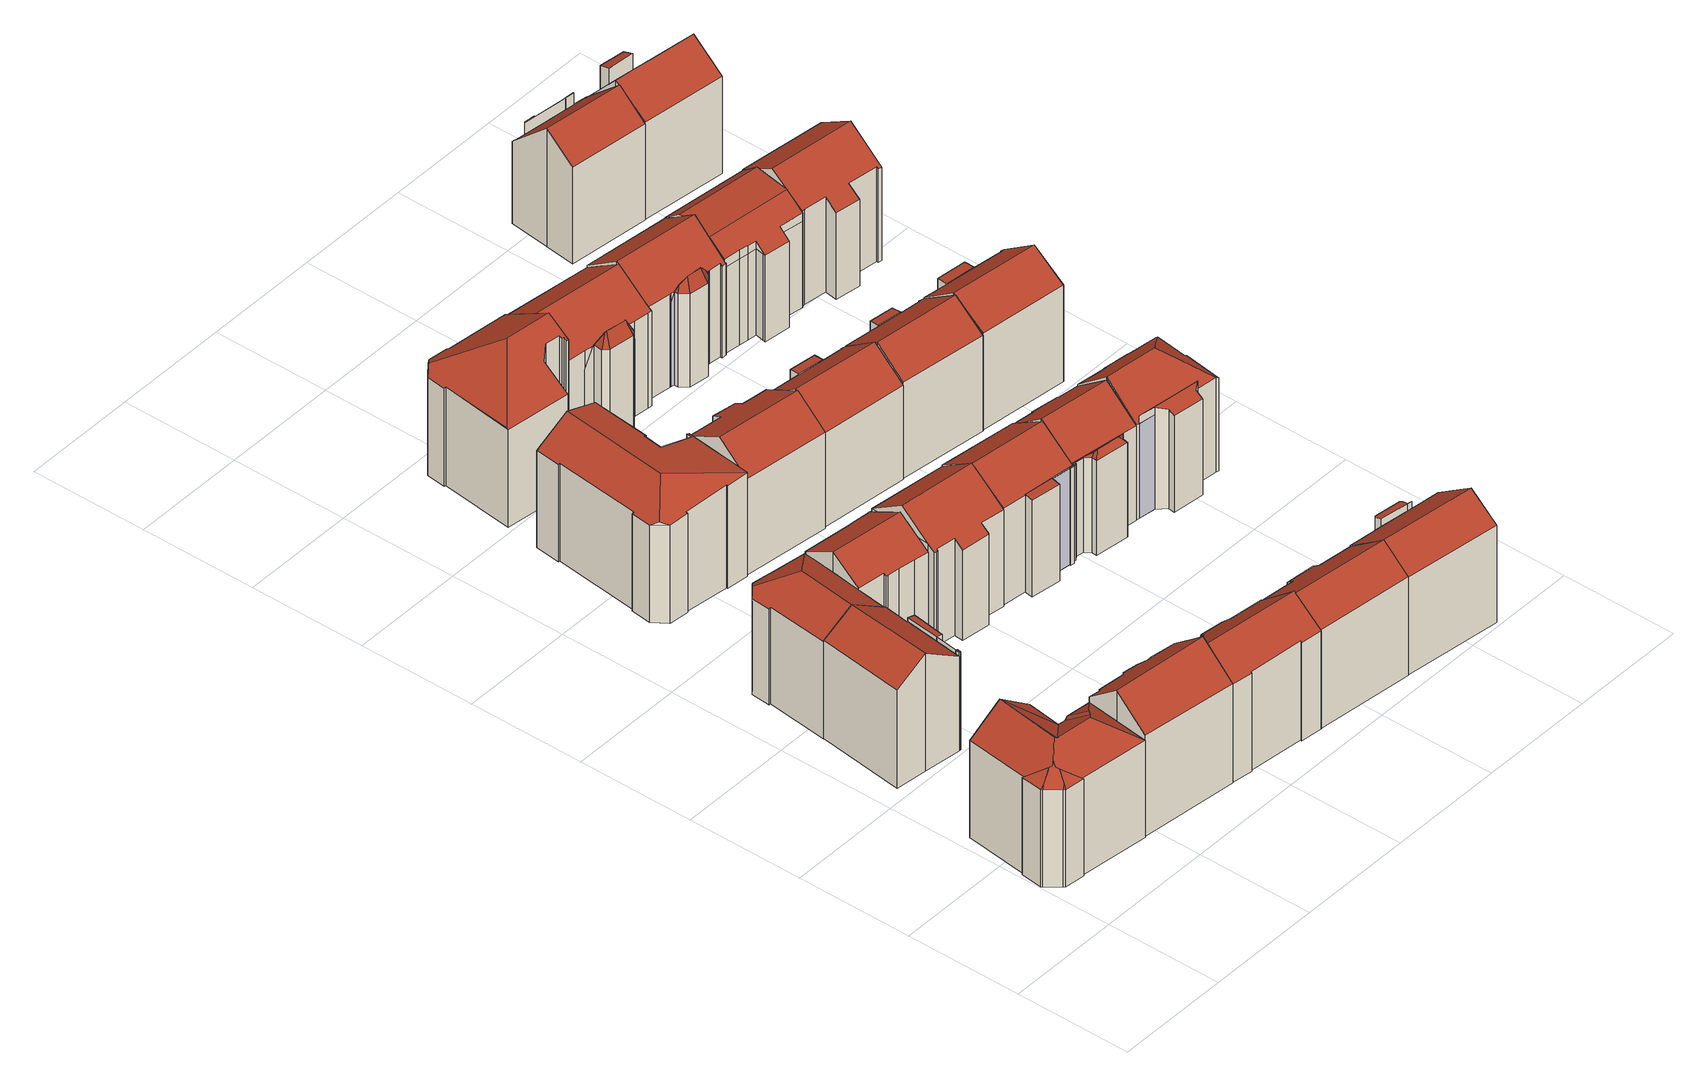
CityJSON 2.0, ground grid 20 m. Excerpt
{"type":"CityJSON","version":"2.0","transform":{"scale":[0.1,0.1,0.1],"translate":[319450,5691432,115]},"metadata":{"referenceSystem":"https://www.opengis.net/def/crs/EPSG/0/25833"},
"CityObjects":{
"building1":{"type":"Building","attributes":{"Dachtyp_tdc":"tdcFreeFormRoof","Gemeindeschluessel":14713000,"Dachneigung":36.44,"QualitaetDacherkennung":18,"Geometrietyp2DReferenz":"3000","function":"31001_9998","roofType":"5000","measuredHeight":21.93},"geometry":[{"type":"MultiSurface","lod":"2","boundaries":[[[0,1,2,3]],[[1,4,5,2]],[[4,6,7,5]],[[6,8,9,7]],[[8,10,11,9]],[[10,12,13,11]],[[12,14,15,13]],[[14,16,17,15]],[[16,18,19,17]],[[18,20,21,19]],[[20,22,23,21]],[[22,24,25,23]],[[24,26,27,25]],[[26,28,29,27]],[[28,30,31,29]],[[30,0,3,31]],[[32,30,28]],[[33,32,28,26]],[[34,35,33,26,24]],[[20,24,22]],[[36,24,20]],[[36,34,24]],[[34,36,37]],[[36,20,18]],[[38,39,37,36,18,16]],[[40,38,16,14]],[[41,40,14,12]],[[41,12,10]],[[42,43,44,39,38,40,41,10,8]],[[42,8,6]],[[43,42,6,4]],[[44,43,4,1]],[[35,34,37,39,44,1,0]],[[32,33,35,0,30]],[[3,2,5,7,9,11,13,15,17,19,21,23,25,27,29,31]]],"semantics":{"surfaces":[{"type":"WallSurface"},{"type":"RoofSurface"},{"type":"GroundSurface"}],"values":[0,0,0,0,0,0,0,0,0,0,0,0,0,0,0,0,1,1,1,1,1,1,1,0,1,1,1,1,1,1,1,1,1,1,2]}}]},
"building2":{"type":"Building","attributes":{"Gemeindeschluessel":14713000,"Geometrietyp2DReferenz":"3000","function":"31001_9998","roofType":"9999"},"children":["building2-1","building2-2"]},
"building2-1":{"type":"BuildingPart","attributes":{"Dachtyp_tdc":"tdcGableRoof","Dachneigung":33.03,"QualitaetDacherkennung":88,"Geometrietyp2DReferenz":"3000","roofType":"3100","measuredHeight":21.44},"parents":["building2"],"geometry":[{"type":"MultiSurface","lod":"2","boundaries":[[[45,46,47,48]],[[49,50,51,52]],[[50,53,54,51]],[[53,55,56,54]],[[55,57,58,56]],[[57,59,60,58]],[[59,61,62,60]],[[61,45,48,62]],[[57,55,53,50]],[[50,49,46,45,61,59,57]],[[48,47,52,51,54,56,58,60,62]],[[52,47,46,49]]],"semantics":{"surfaces":[{"type":"WallSurface"},{"type":"RoofSurface"},{"type":"GroundSurface"},{"type":"ClosureSurface"}],"values":[0,0,0,0,0,0,0,0,1,1,2,3]}}]},
"building2-2":{"type":"BuildingPart","attributes":{"Dachtyp_tdc":"tdcPolyFlatRoof","Dachneigung":5.64,"QualitaetDacherkennung":80,"Geometrietyp2DReferenz":"3000","roofType":"2100","measuredHeight":17.97},"parents":["building2"],"geometry":[{"type":"MultiSurface","lod":"2","boundaries":[[[63,64,65,66]],[[64,67,68,65]],[[67,69,70,68]],[[69,71,72,70]],[[71,73,74,72]],[[73,75,76,74]],[[75,77,49,52,76]],[[78,63,66,47,46]],[[78,79,69,77,75,73,71,69,67,64,63]],[[66,65,68,70,72,74,76,52,70,80,47]],[[46,81,79,78]],[[82,49,77,69]],[[80,70,82,81]],[[47,80,81,46]],[[70,52,49,82]],[[81,82,69,79]]],"semantics":{"surfaces":[{"type":"WallSurface"},{"type":"RoofSurface"},{"type":"GroundSurface"},{"type":"ClosureSurface"}],"values":[0,0,0,0,0,0,0,0,1,2,0,0,3,3,3,3]}}]},
"building3":{"type":"Building","attributes":{"Dachtyp_tdc":"tdcGableRoof","Gemeindeschluessel":14713000,"Dachneigung":39.35,"QualitaetDacherkennung":80,"Geometrietyp2DReferenz":"3000","function":"31001_9998","roofType":"3100","measuredHeight":23.09},"geometry":[{"type":"MultiSurface","lod":"2","boundaries":[[[83,84,85,86]],[[84,87,88,85]],[[87,89,90,88]],[[89,91,92,90]],[[91,93,94,92]],[[93,95,96,94]],[[95,97,98,96]],[[97,99,100,98]],[[99,101,102,100]],[[101,103,104,102]],[[103,105,106,104]],[[105,107,108,106]],[[107,83,86,108]],[[103,101,99,97,95,93,91,89,87,84,83]],[[83,107,105,103]],[[86,85,88,90,92,94,96,98,100,102,104,106,108]]],"semantics":{"surfaces":[{"type":"WallSurface"},{"type":"RoofSurface"},{"type":"GroundSurface"}],"values":[0,0,0,0,0,0,0,0,0,0,0,0,0,1,1,2]}}]},
"building4":{"type":"Building","attributes":{"Gemeindeschluessel":14713000,"Geometrietyp2DReferenz":"3000","function":"31001_9998","roofType":"9999"},"children":["building4-1","building4-2"]},
"building4-1":{"type":"BuildingPart","attributes":{"Dachtyp_tdc":"tdcGableRoof","Dachneigung":30.68,"QualitaetDacherkennung":77,"Geometrietyp2DReferenz":"3000","roofType":"3100","measuredHeight":20.97},"parents":["building4"],"geometry":[{"type":"MultiSurface","lod":"2","boundaries":[[[109,110,111,112]],[[110,113,114,111]],[[113,115,116,114]],[[115,117,118,119,116]],[[120,121,122,123,124]],[[121,125,126,122]],[[125,127,128,126]],[[127,129,130,128]],[[129,131,132,130]],[[131,133,134,132]],[[133,135,136,134]],[[135,109,112,136]],[[131,129,127,125,121,120,137]],[[137,117,115,113,110,109,135,133,131]],[[112,111,114,116,119,138,123,122,126,128,130,132,134,136]],[[139,118,117,137]],[[138,119,118,139]],[[120,124,139,137]],[[138,139,124,123]]],"semantics":{"surfaces":[{"type":"WallSurface"},{"type":"RoofSurface"},{"type":"GroundSurface"},{"type":"ClosureSurface"}],"values":[0,0,0,0,0,0,0,0,0,0,0,0,1,1,2,0,3,0,3]}}]},
"building4-2":{"type":"BuildingPart","attributes":{"Dachtyp_tdc":"tdcFreeFormRoof","Dachneigung":31.04,"QualitaetDacherkennung":74,"Geometrietyp2DReferenz":"3000","roofType":"5000","measuredHeight":20.94},"parents":["building4"],"geometry":[{"type":"MultiSurface","lod":"2","boundaries":[[[140,141,142,143]],[[141,144,145,142]],[[144,146,147,145]],[[146,148,149,147]],[[148,150,151,149]],[[150,152,153,151]],[[152,154,155,153]],[[154,156,157,155]],[[156,158,159,157]],[[158,160,161,159]],[[160,162,163,161]],[[162,164,165,163]],[[164,124,123,165]],[[118,140,143,119]],[[164,162,160,158,156,154,166]],[[154,152,150,148,146,144,141,166]],[[141,140,118,139,124,164,166]],[[143,142,145,147,149,151,153,155,157,159,161,163,165,123,138,119]],[[119,138,139,118]],[[138,123,124,139]]],"semantics":{"surfaces":[{"type":"WallSurface"},{"type":"RoofSurface"},{"type":"GroundSurface"},{"type":"ClosureSurface"}],"values":[0,0,0,0,0,0,0,0,0,0,0,0,0,0,1,1,1,2,3,3]}}]},
"building5":{"type":"Building","attributes":{"Dachtyp_tdc":"tdcFreeFormRoof","Gemeindeschluessel":14713000,"Dachneigung":40.32,"QualitaetDacherkennung":72,"Geometrietyp2DReferenz":"3000","function":"31001_9998","roofType":"5000","measuredHeight":21.79},"geometry":[{"type":"MultiSurface","lod":"2","boundaries":[[[167,168,169,170]],[[168,171,172,169]],[[171,173,174,172]],[[173,175,176,174]],[[175,177,178,176]],[[177,179,180,178]],[[179,181,182,180]],[[181,183,184,182]],[[183,185,186,184]],[[185,187,188,186]],[[187,189,190,188]],[[189,191,192,190]],[[191,193,194,192]],[[193,195,196,194]],[[195,197,198,196]],[[197,167,170,198]],[[197,199,200,175,173,171,168,167]],[[199,195,193,191,189,187,185,183,181,179,177,200]],[[177,175,200]],[[197,195,199]],[[170,169,172,174,176,178,180,182,184,186,188,190,192,194,196,198]]],"semantics":{"surfaces":[{"type":"WallSurface"},{"type":"RoofSurface"},{"type":"GroundSurface"}],"values":[0,0,0,0,0,0,0,0,0,0,0,0,0,0,0,0,1,1,0,0,2]}}]},
"building6":{"type":"Building","attributes":{"Dachtyp_tdc":"tdcFreeFormRoof","Gemeindeschluessel":14713000,"Dachneigung":13.57,"QualitaetDacherkennung":39,"Geometrietyp2DReferenz":"3000","function":"31001_9998","roofType":"5000","measuredHeight":21.64},"geometry":[{"type":"MultiSurface","lod":"2","boundaries":[[[201,202,203,204]],[[202,205,206,203]],[[205,207,208,206]],[[207,209,210,208]],[[209,211,212,210]],[[211,213,214,212]],[[213,215,216,214]],[[215,217,218,216]],[[217,219,220,218]],[[219,221,222,220]],[[221,223,224,222]],[[223,225,226,224]],[[225,227,228,226]],[[227,229,230,228]],[[229,231,232,230]],[[231,233,234,232]],[[233,235,236,234]],[[235,237,238,236]],[[237,201,204,238]],[[231,229,227,225,223,221,239,240,241]],[[219,217,215,213,211,209,207,242,240,239]],[[241,240,242,205,202,201,237,235,233]],[[207,205,242]],[[221,219,239]],[[233,231,241]],[[204,203,206,208,210,212,214,216,218,220,222,224,226,228,230,232,234,236,238]]],"semantics":{"surfaces":[{"type":"WallSurface"},{"type":"RoofSurface"},{"type":"GroundSurface"}],"values":[0,0,0,0,0,0,0,0,0,0,0,0,0,0,0,0,0,0,0,1,1,1,0,0,0,2]}}]},
"building7":{"type":"Building","attributes":{"Dachtyp_tdc":"tdcFreeFormRoof","Gemeindeschluessel":14713000,"Dachneigung":36.06,"QualitaetDacherkennung":71,"Geometrietyp2DReferenz":"3000","function":"31001_9998","roofType":"5000","measuredHeight":22.22},"geometry":[{"type":"MultiSurface","lod":"2","boundaries":[[[243,244,245,246]],[[244,247,248,245]],[[247,249,250,248]],[[249,251,252,250]],[[251,253,254,252]],[[253,255,256,254]],[[255,257,258,256]],[[257,259,260,258]],[[259,261,262,260]],[[261,263,264,262]],[[263,265,266,264]],[[265,267,268,266]],[[267,243,246,268]],[[269,257,255,270]],[[265,263,261,259,269,270,253,251,249,247,244,243,267]],[[259,257,269]],[[255,253,270]],[[246,245,248,250,252,254,256,258,260,262,264,266,268]]],"semantics":{"surfaces":[{"type":"WallSurface"},{"type":"RoofSurface"},{"type":"GroundSurface"}],"values":[0,0,0,0,0,0,0,0,0,0,0,0,0,1,1,0,0,2]}}]},
"building8":{"type":"Building","attributes":{"Dachtyp_tdc":"tdcFreeFormRoof","Gemeindeschluessel":14713000,"Dachneigung":32.58,"QualitaetDacherkennung":49,"Geometrietyp2DReferenz":"3000","function":"31001_9998","roofType":"5000","measuredHeight":23.77},"geometry":[{"type":"MultiSurface","lod":"2","boundaries":[[[271,272,273,274]],[[272,275,276,273]],[[275,277,278,276]],[[277,279,280,278]],[[279,281,282,280]],[[281,283,284,282]],[[283,285,286,284]],[[285,287,288,286]],[[287,289,290,288]],[[289,291,292,290]],[[291,293,294,292]],[[293,295,296,294]],[[295,297,298,296]],[[297,299,300,298]],[[299,301,302,300]],[[301,303,304,302]],[[303,305,306,304]],[[305,271,274,306]],[[307,308,293,291,289,287,309]],[[272,271,305,310,307,309,285,283,281,279,277,275]],[[307,310,303,301,299,297,295,308]],[[305,303,310]],[[287,285,309]],[[295,293,308]],[[274,273,276,278,280,282,284,286,288,290,292,294,296,298,300,302,304,306]]],"semantics":{"surfaces":[{"type":"WallSurface"},{"type":"RoofSurface"},{"type":"GroundSurface"}],"values":[0,0,0,0,0,0,0,0,0,0,0,0,0,0,0,0,0,0,1,1,1,0,0,0,2]}}]},
"building9":{"type":"Building","attributes":{"Dachtyp_tdc":"tdcFreeFormRoof","Gemeindeschluessel":14713000,"Dachneigung":29.09,"QualitaetDacherkennung":55,"Geometrietyp2DReferenz":"3000","function":"31001_9998","roofType":"5000","measuredHeight":21.7},"geometry":[{"type":"MultiSurface","lod":"2","boundaries":[[[311,312,313,314]],[[312,315,316,313]],[[315,317,318,316]],[[317,319,320,318]],[[319,321,322,320]],[[321,323,324,322]],[[323,325,326,324]],[[325,327,328,326]],[[327,311,314,328]],[[329,325,323,321,319,317,315,312,330]],[[327,329,330,311]],[[327,325,329]],[[312,311,330]],[[314,313,316,318,320,322,324,326,328]]],"semantics":{"surfaces":[{"type":"WallSurface"},{"type":"RoofSurface"},{"type":"GroundSurface"}],"values":[0,0,0,0,0,0,0,0,0,1,1,0,0,2]}}]},
"building10":{"type":"Building","attributes":{"Dachtyp_tdc":"tdcFreeFormRoof","Gemeindeschluessel":14713000,"Dachneigung":37.68,"QualitaetDacherkennung":73,"Geometrietyp2DReferenz":"3000","function":"31001_9998","roofType":"5000","measuredHeight":21.52},"geometry":[{"type":"MultiSurface","lod":"2","boundaries":[[[331,332,333,334]],[[332,335,336,333]],[[335,337,338,336]],[[337,339,340,338]],[[339,195,341,340]],[[195,342,343,341]],[[342,344,345,343]],[[344,331,334,345]],[[337,346,347,339]],[[346,335,332,331,344,342,195,347]],[[337,335,346]],[[195,339,347]],[[334,333,336,338,340,341,343,345]]],"semantics":{"surfaces":[{"type":"WallSurface"},{"type":"RoofSurface"},{"type":"GroundSurface"}],"values":[0,0,0,0,0,0,0,0,1,1,0,0,2]}}]},
"building11":{"type":"Building","attributes":{"Gemeindeschluessel":14713000,"Geometrietyp2DReferenz":"3000","function":"31001_9998","roofType":"9999"},"children":["building11-1","building11-2"]},
"building11-1":{"type":"BuildingPart","attributes":{"Dachtyp_tdc":"tdcGableRoof","Dachneigung":34.95,"QualitaetDacherkennung":78,"Geometrietyp2DReferenz":"3000","roofType":"3100","measuredHeight":22.01},"parents":["building11"],"geometry":[{"type":"MultiSurface","lod":"2","boundaries":[[[348,349,350,351]],[[349,352,353,350]],[[352,354,355,353]],[[354,356,357,355]],[[356,358,359,357]],[[358,360,361,359]],[[358,356,354,352]],[[352,349,348,360,358]],[[350,353,355,357,359,361,351]],[[348,351,361,360]]],"semantics":{"surfaces":[{"type":"WallSurface"},{"type":"RoofSurface"},{"type":"GroundSurface"},{"type":"ClosureSurface"}],"values":[0,0,0,0,0,0,1,1,2,3]}}]},
"building11-2":{"type":"BuildingPart","attributes":{"Dachtyp_tdc":"tdcPolyFlatRoof","Dachneigung":5.45,"QualitaetDacherkennung":31,"Geometrietyp2DReferenz":"3000","roofType":"2100","measuredHeight":17.77},"parents":["building11"],"geometry":[{"type":"MultiSurface","lod":"2","boundaries":[[[362,348,351]],[[363,364,365,361,360]],[[364,366,367,365]],[[366,368,369,367]],[[368,370,371,369]],[[370,372,373,371]],[[372,374,375,373]],[[374,362,351,375]],[[374,372,370,368,366,364,363,362]],[[351,361,365,367,369,371,373,375]],[[360,348,362,363]],[[360,361,351,348]]],"semantics":{"surfaces":[{"type":"WallSurface"},{"type":"RoofSurface"},{"type":"GroundSurface"},{"type":"ClosureSurface"}],"values":[0,0,0,0,0,0,0,0,1,2,0,3]}}]},
"building12":{"type":"Building","attributes":{"Gemeindeschluessel":14713000,"Geometrietyp2DReferenz":"3000","function":"31001_9998","roofType":"9999"},"children":["building12-1","building12-2"]},
"building12-1":{"type":"BuildingPart","attributes":{"Dachtyp_tdc":"tdcPolyFlatRoof","Dachneigung":5.33,"QualitaetDacherkennung":83,"Geometrietyp2DReferenz":"3000","roofType":"2100","measuredHeight":17.15},"parents":["building12"],"geometry":[{"type":"MultiSurface","lod":"2","boundaries":[[[376,377,378,379,380]],[[377,381,382,378]],[[381,383,384,385,382]],[[383,381,377,376]],[[379,378,382,385]],[[380,384,383,376]],[[380,379,385,384]]],"semantics":{"surfaces":[{"type":"WallSurface"},{"type":"RoofSurface"},{"type":"GroundSurface"},{"type":"ClosureSurface"}],"values":[0,0,0,1,2,0,3]}}]},
"building12-2":{"type":"BuildingPart","attributes":{"Dachtyp_tdc":"tdcGableRoof","Dachneigung":36.75,"QualitaetDacherkennung":70,"Geometrietyp2DReferenz":"3000","roofType":"3100","measuredHeight":21.52},"parents":["building12"],"geometry":[{"type":"MultiSurface","lod":"2","boundaries":[[[384,386,387,385]],[[386,388,389,387]],[[388,390,391,389]],[[390,392,393,391]],[[392,394,395,393]],[[394,396,397,395]],[[396,398,399,397]],[[398,400,401,399]],[[400,402,403,401]],[[402,404,405,403]],[[404,406,407,405]],[[406,408,379,407]],[[408,380,379]],[[404,402,400,398]],[[398,396,394,392,390,388,386,384,380,408,406,404]],[[385,387,389,391,393,395,397,399,401,403,405,407,379]],[[385,379,380,384]]],"semantics":{"surfaces":[{"type":"WallSurface"},{"type":"RoofSurface"},{"type":"GroundSurface"},{"type":"ClosureSurface"}],"values":[0,0,0,0,0,0,0,0,0,0,0,0,0,1,1,2,3]}}]},
"building13":{"type":"Building","attributes":{"Gemeindeschluessel":14713000,"Geometrietyp2DReferenz":"3000","function":"31001_9998","roofType":"9999"},"children":["building13-1","building13-2"]},
"building13-1":{"type":"BuildingPart","attributes":{"Dachtyp_tdc":"tdcFreeFormRoof","Dachneigung":63.75,"QualitaetDacherkennung":15,"Geometrietyp2DReferenz":"3000","roofType":"5000","measuredHeight":19.86},"parents":["building13"],"geometry":[{"type":"MultiSurface","lod":"2","boundaries":[[[409,410,411,412]],[[410,413,414,411]],[[413,415,416,414]],[[415,417,418,416]],[[417,419,420,418]],[[419,421,422,420]],[[415,413,423,424]],[[413,410,425,423]],[[410,409,426,427,409,425]],[[409,428,429,424,423,425]],[[428,430,431,421,419,417,429]],[[417,415,424,429]],[[422,432,412,433,412,411,414,416,418,420]],[[431,422,421]],[[434,430,428]],[[432,422,431,430,434]],[[435,434,428,409]],[[412,432,434,435]],[[433,412,435,427,426]],[[427,435,409]],[[426,409,412,433]]],"semantics":{"surfaces":[{"type":"WallSurface"},{"type":"RoofSurface"},{"type":"GroundSurface"},{"type":"ClosureSurface"}],"values":[0,0,0,0,0,0,1,1,1,1,1,1,2,3,0,3,0,3,3,3,3]}}]},
"building13-2":{"type":"BuildingPart","attributes":{"Dachtyp_tdc":"tdcGableRoof","Dachneigung":34.23,"QualitaetDacherkennung":68,"Geometrietyp2DReferenz":"3000","roofType":"3100","measuredHeight":21.83},"parents":["building13"],"geometry":[{"type":"MultiSurface","lod":"2","boundaries":[[[436,437,433,438]],[[439,440,441,422,421]],[[440,442,443,441]],[[442,444,445,443]],[[444,446,447,445]],[[446,448,449,447]],[[448,450,451,449]],[[450,452,453,451]],[[452,436,438,453]],[[448,446,444,442]],[[442,440,439,430,434,435,427,437,436,452,450,448]],[[438,433,412,432,422,441,443,445,447,449,451,453]],[[433,437,427,426]],[[431,430,439]],[[422,432,434,430,431]],[[432,412,435,434]],[[412,433,426,427,435]],[[421,431,439]],[[421,422,431]]],"semantics":{"surfaces":[{"type":"WallSurface"},{"type":"RoofSurface"},{"type":"GroundSurface"},{"type":"ClosureSurface"}],"values":[0,0,0,0,0,0,0,0,0,1,1,2,0,0,3,3,3,0,3]}}]},
"building14":{"type":"Building","attributes":{"Gemeindeschluessel":14713000,"Geometrietyp2DReferenz":"3000","function":"31001_9998","roofType":"9999"},"children":["building14-1","building14-2"]},
"building14-1":{"type":"BuildingPart","attributes":{"Dachtyp_tdc":"tdcGableRoof","Dachneigung":36.23,"QualitaetDacherkennung":71,"Geometrietyp2DReferenz":"3000","roofType":"3100","measuredHeight":21.38},"parents":["building14"],"geometry":[{"type":"MultiSurface","lod":"2","boundaries":[[[454,455,456,457]],[[458,459,460,461]],[[459,462,463,460]],[[462,464,465,463]],[[464,466,467,465]],[[466,468,469,467]],[[468,470,471,469]],[[470,472,473,471]],[[472,454,457,473]],[[468,466,464,462]],[[462,459,458,455,454,472,470,468]],[[457,456,461,460,463,465,467,469,471,473]],[[458,461,456,455]]],"semantics":{"surfaces":[{"type":"WallSurface"},{"type":"RoofSurface"},{"type":"GroundSurface"},{"type":"ClosureSurface"}],"values":[0,0,0,0,0,0,0,0,0,1,1,2,3]}}]},
"building14-2":{"type":"BuildingPart","attributes":{"Dachtyp_tdc":"tdcPolyFlatRoof","Dachneigung":15.18,"QualitaetDacherkennung":68,"Geometrietyp2DReferenz":"3000","roofType":"2100","measuredHeight":17.79},"parents":["building14"],"geometry":[{"type":"MultiSurface","lod":"2","boundaries":[[[474,475,476,477]],[[475,478,479,476]],[[478,480,481,479]],[[480,482,483,481]],[[482,484,461,483]],[[484,458,461]],[[485,474,477,456,455]],[[485,484,482,480,478,475,474]],[[477,476,479,481,483,461,456]],[[455,458,484,485]],[[455,456,461,458]]],"semantics":{"surfaces":[{"type":"WallSurface"},{"type":"RoofSurface"},{"type":"GroundSurface"},{"type":"ClosureSurface"}],"values":[0,0,0,0,0,0,0,1,2,0,3]}}]},
"building15":{"type":"Building","attributes":{"Gemeindeschluessel":14713000,"Geometrietyp2DReferenz":"3000","function":"31001_9998","roofType":"9999"},"children":["building15-1","building15-2"]},
"building15-1":{"type":"BuildingPart","attributes":{"Dachtyp_tdc":"tdcFreeFormRoof","Dachneigung":43.32,"QualitaetDacherkennung":18,"Geometrietyp2DReferenz":"3000","roofType":"5000","measuredHeight":18.14},"parents":["building15"],"geometry":[{"type":"MultiSurface","lod":"2","boundaries":[[[486,487,488,489]],[[487,490,491,488]],[[490,492,493,491]],[[492,494,495,493]],[[494,496,497,495]],[[496,498,499,497]],[[498,500,501,499]],[[502,503,504,505]],[[503,506,507,504]],[[506,508,509,507]],[[508,486,489,509]],[[510,511,506,503]],[[510,503,502]],[[512,513,514,515,511,510,502,500,516,517,518]],[[519,516,500,498]],[[519,498,496]],[[517,516,519,496,494]],[[518,517,494,492]],[[512,487,513]],[[514,513,487,486]],[[515,514,486,508]],[[511,515,508,506]],[[490,518,492]],[[487,512,518,490]],[[489,488,491,493,495,497,499,501,505,504,507,509]],[[505,501,500,502]]],"semantics":{"surfaces":[{"type":"WallSurface"},{"type":"RoofSurface"},{"type":"GroundSurface"},{"type":"ClosureSurface"}],"values":[0,0,0,0,0,0,0,0,0,0,0,1,1,1,1,1,1,1,1,1,1,1,0,0,2,3]}}]},
"building15-2":{"type":"BuildingPart","attributes":{"Dachtyp_tdc":"tdcGableRoof","Dachneigung":37.93,"QualitaetDacherkennung":68,"Geometrietyp2DReferenz":"3000","roofType":"3100","measuredHeight":22.02},"parents":["building15"],"geometry":[{"type":"MultiSurface","lod":"2","boundaries":[[[520,521,522,501,500]],[[521,523,524,522]],[[523,525,526,524]],[[525,527,528,526]],[[527,529,530,528]],[[529,531,532,530]],[[531,533,534,532]],[[533,535,536,534]],[[535,537,538,536]],[[537,502,505,538]],[[535,533,531,529,527,525,523,521]],[[521,520,502,537,535]],[[501,522,524,526,528,530,532,534,536,538,505]],[[500,502,520]],[[500,501,505,502]]],"semantics":{"surfaces":[{"type":"WallSurface"},{"type":"RoofSurface"},{"type":"GroundSurface"},{"type":"ClosureSurface"}],"values":[0,0,0,0,0,0,0,0,0,0,1,1,2,0,3]}}]},
"building16":{"type":"Building","attributes":{"Gemeindeschluessel":14713000,"Geometrietyp2DReferenz":"3000","function":"31001_9998","roofType":"9999"},"children":["building16-1","building16-2"]},
"building16-1":{"type":"BuildingPart","attributes":{"Dachtyp_tdc":"tdcGableRoof","Dachneigung":35.35,"QualitaetDacherkennung":70,"Geometrietyp2DReferenz":"3000","roofType":"3100","measuredHeight":21.53},"parents":["building16"],"geometry":[{"type":"MultiSurface","lod":"2","boundaries":[[[539,540,541,542]],[[540,543,544,541]],[[545,546,547,548]],[[546,549,550,547]],[[549,551,552,550]],[[551,553,554,552]],[[553,555,556,554]],[[555,557,558,556]],[[557,559,560,558]],[[559,539,542,560]],[[555,553,551,549,546,545,543,540,539]],[[539,559,557,555]],[[542,541,544,548,547,550,552,554,556,558,560]],[[545,548,544,543]]],"semantics":{"surfaces":[{"type":"WallSurface"},{"type":"RoofSurface"},{"type":"GroundSurface"},{"type":"ClosureSurface"}],"values":[0,0,0,0,0,0,0,0,0,0,1,1,2,3]}}]},
"building16-2":{"type":"BuildingPart","attributes":{"Dachtyp_tdc":"tdcPolyFlatRoof","Dachneigung":10.44,"QualitaetDacherkennung":85,"Geometrietyp2DReferenz":"3000","roofType":"2100","measuredHeight":17.18},"parents":["building16"],"geometry":[{"type":"MultiSurface","lod":"2","boundaries":[[[561,562,545,548,563]],[[564,565,566,544,543]],[[565,561,563,566]],[[565,564,562,561]],[[563,548,544,566]],[[564,543,545,562]],[[543,544,548,545]]],"semantics":{"surfaces":[{"type":"WallSurface"},{"type":"RoofSurface"},{"type":"GroundSurface"},{"type":"ClosureSurface"}],"values":[0,0,0,1,2,0,3]}}]},
"building17":{"type":"Building","attributes":{"Gemeindeschluessel":14713000,"Geometrietyp2DReferenz":"3000","function":"31001_9998","roofType":"9999"},"children":["building17-1","building17-2"]},
"building17-1":{"type":"BuildingPart","attributes":{"Dachtyp_tdc":"tdcGableRoof","Dachneigung":38.81,"QualitaetDacherkennung":65,"Geometrietyp2DReferenz":"3000","roofType":"3100","measuredHeight":21.89},"parents":["building17"],"geometry":[{"type":"MultiSurface","lod":"2","boundaries":[[[567,568,569,570]],[[568,571,572,569]],[[571,573,574,575,572]],[[576,577,578,579,580]],[[577,581,582,578]],[[581,583,584,582]],[[583,585,586,584]],[[585,587,588,586]],[[587,589,590,588]],[[589,591,592,590]],[[591,567,570,592]],[[587,585,583,581]],[[581,577,576,593,594,595,596,573,571,568,567,591,589,587]],[[570,569,572,575,597,598,599,600,579,578,582,584,586,588,590,592]],[[601,574,573,596]],[[601,597,575,574]],[[593,602,594]],[[595,601,596]],[[602,600,599,594]],[[594,599,598,595]],[[595,598,597,601]],[[576,580,602,593]],[[580,579,600,602]]],"semantics":{"surfaces":[{"type":"WallSurface"},{"type":"RoofSurface"},{"type":"GroundSurface"},{"type":"ClosureSurface"}],"values":[0,0,0,0,0,0,0,0,0,0,0,1,1,2,0,3,0,0,3,3,3,0,3]}}]},
"building17-2":{"type":"BuildingPart","attributes":{"Dachtyp_tdc":"tdcFreeFormRoof","Dachneigung":68.46,"QualitaetDacherkennung":14,"Geometrietyp2DReferenz":"3000","roofType":"5000","measuredHeight":19.51},"parents":["building17"],"geometry":[{"type":"MultiSurface","lod":"2","boundaries":[[[574,595,598,575]],[[595,603,604,598]],[[603,605,606,604]],[[605,607,608,606]],[[607,609,610,608]],[[609,594,599,610]],[[594,580,579,599]],[[607,605,611,612]],[[605,603,613,611]],[[603,595,574,601,595,613]],[[595,594,614,612,611,613]],[[594,602,580,594,609,614]],[[609,607,612,614]],[[579,600,599,598,597,575,598,604,606,608,610,599]],[[602,600,579,580]],[[599,600,602,594]],[[598,599,594,595]],[[601,597,598,595]],[[575,597,601,574]]],"semantics":{"surfaces":[{"type":"WallSurface"},{"type":"RoofSurface"},{"type":"GroundSurface"},{"type":"ClosureSurface"}],"values":[0,0,0,0,0,0,0,1,1,1,1,1,1,2,3,3,3,3,3]}}]},
"building18":{"type":"Building","attributes":{"Gemeindeschluessel":14713000,"Geometrietyp2DReferenz":"3000","function":"31001_9998","roofType":"9999"},"children":["building18-1","building18-2"]},
"building18-1":{"type":"BuildingPart","attributes":{"Dachtyp_tdc":"tdcHipAndGableRoof","Dachneigung":40.22,"QualitaetDacherkennung":71,"Geometrietyp2DReferenz":"3000","roofType":"5000","measuredHeight":22.43},"parents":["building18"],"geometry":[{"type":"MultiSurface","lod":"2","boundaries":[[[615,616,617,618]],[[616,619,620,617]],[[619,621,622,620]],[[621,623,624,622]],[[623,625,626,624]],[[625,627,628,626]],[[627,629,630,628]],[[629,631,632,630]],[[631,633,634,632]],[[633,635,636,634]],[[635,637,638,636]],[[637,639,640,638]],[[639,641,642,640]],[[641,643,644,642]],[[641,639,637,635,633,645]],[[633,631,629,627,625,623,621,619,645]],[[619,616,615,643,641,645]],[[618,617,620,622,624,626,628,630,632,634,636,638,640,642,644]],[[618,644,643,615]]],"semantics":{"surfaces":[{"type":"WallSurface"},{"type":"RoofSurface"},{"type":"GroundSurface"},{"type":"ClosureSurface"}],"values":[0,0,0,0,0,0,0,0,0,0,0,0,0,0,1,1,1,2,3]}}]},
"building18-2":{"type":"BuildingPart","attributes":{"Dachtyp_tdc":"tdcPolyFlatRoof","Dachneigung":23.39,"QualitaetDacherkennung":34,"Geometrietyp2DReferenz":"3000","roofType":"2100","measuredHeight":18.61},"parents":["building18"],"geometry":[{"type":"MultiSurface","lod":"2","boundaries":[[[646,647,648,649]],[[647,650,651,648]],[[650,652,618,651]],[[652,615,618]],[[653,654,655,644,643]],[[654,656,657,655]],[[656,646,649,657]],[[656,654,653,652,650,647,646]],[[649,648,651,618,644,655,657]],[[643,615,652,653]],[[643,644,618,615]]],"semantics":{"surfaces":[{"type":"WallSurface"},{"type":"RoofSurface"},{"type":"GroundSurface"},{"type":"ClosureSurface"}],"values":[0,0,0,0,0,0,0,1,2,0,3]}}]},
"building19":{"type":"Building","attributes":{"Gemeindeschluessel":14713000,"Geometrietyp2DReferenz":"3000","function":"31001_9998","roofType":"9999"},"children":["building19-1","building19-2"]},
"building19-1":{"type":"BuildingPart","attributes":{"Dachtyp_tdc":"tdcGableRoof","Dachneigung":35.76,"QualitaetDacherkennung":73,"Geometrietyp2DReferenz":"3000","roofType":"3100","measuredHeight":21.39},"parents":["building19"],"geometry":[{"type":"MultiSurface","lod":"2","boundaries":[[[658,659,660,661]],[[659,662,663,660]],[[662,664,665,663]],[[664,666,667,665]],[[666,668,669,667]],[[668,670,671,669]],[[670,672,673,671]],[[672,674,675,673]],[[674,676,677,675]],[[672,670,668,666]],[[666,664,662,659,658,676,674,672]],[[661,660,663,665,667,669,671,673,675,677]],[[658,661,677,676]]],"semantics":{"surfaces":[{"type":"WallSurface"},{"type":"RoofSurface"},{"type":"GroundSurface"},{"type":"ClosureSurface"}],"values":[0,0,0,0,0,0,0,0,0,1,1,2,3]}}]},
"building19-2":{"type":"BuildingPart","attributes":{"Dachtyp_tdc":"tdcPolyFlatRoof","Dachneigung":5.33,"QualitaetDacherkennung":78,"Geometrietyp2DReferenz":"3000","roofType":"2100","measuredHeight":17.11},"parents":["building19"],"geometry":[{"type":"MultiSurface","lod":"2","boundaries":[[[678,679,661,680]],[[679,658,661]],[[681,682,683,677,676]],[[682,678,680,683]],[[682,681,679,678]],[[680,661,677,683]],[[681,676,658,679]],[[676,677,661,658]]],"semantics":{"surfaces":[{"type":"WallSurface"},{"type":"RoofSurface"},{"type":"GroundSurface"},{"type":"ClosureSurface"}],"values":[0,0,0,0,1,2,0,3]}}]},
"building20":{"type":"Building","attributes":{"Dachtyp_tdc":"tdcFreeFormRoof","Gemeindeschluessel":14713000,"Dachneigung":3.68,"QualitaetDacherkennung":58,"Geometrietyp2DReferenz":"3000","function":"31001_9998","roofType":"5000","measuredHeight":20.02},"geometry":[{"type":"MultiSurface","lod":"2","boundaries":[[[684,685,686,687]],[[685,688,689,686]],[[688,690,691,689]],[[690,692,693,691]],[[692,694,695,693]],[[694,696,697,695]],[[696,698,699,697]],[[698,700,701,699]],[[700,702,703,701]],[[702,704,705,703]],[[704,706,707,705]],[[706,708,709,707]],[[708,710,711,709]],[[710,684,687,711]],[[712,710,708,713,714,715,716,717,718,719,720]],[[721,722,723,724]],[[725,724,723,716,715]],[[700,725,715,702]],[[698,724,725,700]],[[696,721,724,698]],[[694,722,721,696]],[[692,717,716,723,722,694]],[[684,712,720,685]],[[685,720,719,688]],[[688,719,718,690]],[[690,718,717,692]],[[702,715,714,704]],[[704,714,713,706]],[[706,713,708]],[[710,712,684]],[[687,686,689,691,693,695,697,699,701,703,705,707,709,711]]],"semantics":{"surfaces":[{"type":"WallSurface"},{"type":"RoofSurface"},{"type":"GroundSurface"}],"values":[0,0,0,0,0,0,0,0,0,0,0,0,0,0,1,1,1,0,0,0,0,0,0,0,0,0,0,0,0,0,2]}}]},
"building21":{"type":"Building","attributes":{"Gemeindeschluessel":14713000,"Geometrietyp2DReferenz":"3000","function":"31001_9998","roofType":"9999"},"children":["building21-1","building21-2"]},
"building21-1":{"type":"BuildingPart","attributes":{"Dachtyp_tdc":"tdcGableRoof","Dachneigung":43.06,"QualitaetDacherkennung":61,"Geometrietyp2DReferenz":"3000","roofType":"3100","measuredHeight":21.51},"parents":["building21"],"geometry":[{"type":"MultiSurface","lod":"2","boundaries":[[[726,727,728,729]],[[727,730,731,728]],[[730,732,733,731]],[[732,734,735,733]],[[734,736,737,735]],[[738,739,740,741]],[[739,742,743,740]],[[742,744,745,743]],[[744,746,747,745]],[[746,748,749,747]],[[748,726,729,749]],[[744,742,739,738,736,734,732,730,727,726]],[[726,748,746,744]],[[729,728,731,733,735,737,741,740,743,745,747,749]],[[738,741,737,736]]],"semantics":{"surfaces":[{"type":"WallSurface"},{"type":"RoofSurface"},{"type":"GroundSurface"},{"type":"ClosureSurface"}],"values":[0,0,0,0,0,0,0,0,0,0,0,1,1,2,3]}}]},
"building21-2":{"type":"BuildingPart","attributes":{"Dachtyp_tdc":"tdcPolyFlatRoof","Dachneigung":52.57,"QualitaetDacherkennung":36,"Geometrietyp2DReferenz":"3000","roofType":"2100","measuredHeight":17.38},"parents":["building21"],"geometry":[{"type":"MultiSurface","lod":"2","boundaries":[[[750,751,752,735]],[[751,753,754,752]],[[753,755,756,754]],[[755,757,758,756]],[[757,759,760,758]],[[759,761,762,760]],[[761,763,740,762]],[[763,764,738,741,740]],[[765,750,735,737,736]],[[765,764,763,761,759,757,755,753,751,750]],[[735,752,754,756,758,760,762,740,741,737]],[[736,738,764,765]],[[736,737,741,738]]],"semantics":{"surfaces":[{"type":"WallSurface"},{"type":"RoofSurface"},{"type":"GroundSurface"},{"type":"ClosureSurface"}],"values":[0,0,0,0,0,0,0,0,0,1,2,0,3]}}]},
"building22":{"type":"Building","attributes":{"Dachtyp_tdc":"tdcFreeFormRoof","Gemeindeschluessel":14713000,"Dachneigung":34.26,"QualitaetDacherkennung":63,"Geometrietyp2DReferenz":"3000","function":"31001_9998","roofType":"5000","measuredHeight":21.53},"geometry":[{"type":"MultiSurface","lod":"2","boundaries":[[[766,767,768,769]],[[767,770,771,768]],[[770,772,773,771]],[[772,774,775,773]],[[774,776,777,775]],[[776,778,779,777]],[[778,780,781,779]],[[780,782,783,781]],[[782,784,785,783]],[[784,786,787,785]],[[786,766,769,787]],[[767,766,786,784,782,780,778,788,789,772,770]],[[788,776,774,789]],[[774,772,789]],[[778,776,788]],[[769,768,771,773,775,777,779,781,783,785,787]]],"semantics":{"surfaces":[{"type":"WallSurface"},{"type":"RoofSurface"},{"type":"GroundSurface"}],"values":[0,0,0,0,0,0,0,0,0,0,0,1,1,0,0,2]}}]},
"building23":{"type":"Building","attributes":{"Gemeindeschluessel":14713000,"Geometrietyp2DReferenz":"3000","function":"31001_9998","roofType":"9999"},"children":["building23-1","building23-2"]},
"building23-1":{"type":"BuildingPart","attributes":{"Dachtyp_tdc":"tdcGableRoof","Dachneigung":48.45,"QualitaetDacherkennung":58,"Geometrietyp2DReferenz":"3000","roofType":"3100","measuredHeight":21.8},"parents":["building23"],"geometry":[{"type":"MultiSurface","lod":"2","boundaries":[[[790,791,792,793]],[[791,794,795,792]],[[794,796,797,795]],[[796,798,799,797]],[[798,800,801,799]],[[800,802,803,801]],[[802,804,805,803]],[[804,806,805]],[[800,798,796,794]],[[794,791,790,806,804,802,800]],[[793,792,795,797,799,801,803,805]],[[790,793,805,806]]],"semantics":{"surfaces":[{"type":"WallSurface"},{"type":"RoofSurface"},{"type":"GroundSurface"},{"type":"ClosureSurface"}],"values":[0,0,0,0,0,0,0,0,1,1,2,3]}}]},
"building23-2":{"type":"BuildingPart","attributes":{"Dachtyp_tdc":"tdcPolyFlatRoof","Dachneigung":22.07,"QualitaetDacherkennung":45,"Geometrietyp2DReferenz":"3000","roofType":"2100","measuredHeight":17.97},"parents":["building23"],"geometry":[{"type":"MultiSurface","lod":"2","boundaries":[[[807,808,790,793,809]],[[810,811,812,805,806]],[[811,807,809,812]],[[811,810,808,807]],[[809,793,805,812]],[[806,790,808,810]],[[806,805,793,790]]],"semantics":{"surfaces":[{"type":"WallSurface"},{"type":"RoofSurface"},{"type":"GroundSurface"},{"type":"ClosureSurface"}],"values":[0,0,0,1,2,0,3]}}]}
},
"vertices":[
[179,82,180],[58,97,180],[58,97,3],[179,82,3],[58,94,180],[58,94,3],[23,98,180],[23,98,3],[21,101,180],[21,101,3],[3,123,180],[3,123,3],[1,125,180],[1,125,3],[6,163,180],[6,163,3],[8,162,180],[8,162,3],[21,272,180],[21,272,3],[136,258,180],[136,258,3],[135,251,180],[135,251,3],[128,199,180],[128,199,3],[141,197,180],[141,197,3],[150,201,180],[150,201,3],[193,196,180],[193,196,3],[154,165,206],[146,155,210],[67,150,220],[131,143,220],[79,265,222],[64,153,222],[32,131,200],[38,133,205],[29,133,199],[8,127,184],[28,106,186],[36,121,198],[35,127,199],
[171,511,174],[172,511,174],[172,511,2],[171,511,2],[159,406,174],[95,414,216],[95,414,2],[159,406,2],[40,420,181],[40,420,2],[58,570,181],[58,570,2],[112,563,216],[112,563,2],[175,555,176],[175,555,2],[177,555,174],[177,555,2],
[184,508,180],[176,451,180],[176,451,2],[184,508,2],[165,452,182],[165,452,2],[160,413,182],[160,413,2],[163,413,181],[163,413,2],[163,412,181],[163,412,2],[162,406,181],[162,406,2],[159,406,182],[172,511,182],[165,453,182],[165,453,2],[165,453,174],[160,413,174],
[186,140,236],[193,196,190],[193,196,5],[186,140,5],[214,194,190],[214,194,5],[219,200,185],[219,200,5],[265,194,186],[265,194,5],[276,203,178],[276,203,5],[302,199,178],[302,199,5],[311,188,187],[311,188,5],[319,188,187],[319,188,5],[363,182,187],[363,182,5],[355,123,236],[355,123,5],[348,63,186],[348,63,5],[179,82,189],[179,82,5],
[254,596,173],[234,598,173],[234,598,1],[254,596,1],[230,599,173],[230,599,1],[230,603,176],[230,603,1],[182,609,176],[182,609,174],[182,609,1],[196,718,177],[284,708,177],[284,708,1],[196,718,1],[196,718,173],[284,710,175],[284,710,1],[324,706,175],[324,706,1],[324,703,176],[324,703,1],[317,645,211],[317,645,1],[310,588,172],[310,588,1],[285,592,172],[285,592,1],[189,661,211],[189,661,1],[189,661,174],
[175,555,174],[115,563,211],[115,563,1],[175,555,1],[58,570,178],[58,570,1],[70,677,177],[70,677,1],[67,677,175],[67,677,1],[70,710,175],[70,710,1],[74,714,177],[74,714,1],[84,722,182],[84,722,1],[94,730,176],[94,730,1],[97,732,175],[97,732,1],[129,728,174],[129,728,1],[129,726,176],[129,726,1],[194,718,175],[194,718,1],[128,668,211],
[480,47,185],[481,49,187],[481,49,6],[480,47,6],[385,60,186],[385,60,6],[384,58,185],[384,58,6],[348,63,185],[348,63,6],[363,182,169],[363,182,6],[368,184,167],[368,184,6],[421,177,168],[421,177,6],[422,183,163],[422,183,6],[429,188,158],[429,188,6],[469,183,158],[469,183,6],[475,176,163],[475,176,6],[473,171,168],[473,171,6],[532,164,168],[532,164,6],[532,161,170],[532,161,6],[518,43,185],[518,43,6],[525,98,224],[355,118,224],
[122,1106,179],[120,1106,178],[120,1106,1],[122,1106,1],[125,1150,178],[125,1150,1],[234,1134,205],[234,1134,1],[223,1032,205],[223,1032,1],[220,1032,206],[220,1032,1],[216,999,206],[216,999,1],[274,992,191],[274,992,1],[275,1001,191],[275,1001,1],[279,1000,190],[279,1000,1],[265,882,190],[265,882,1],[227,886,188],[227,886,1],[227,888,189],[227,888,1],[150,898,183],[150,898,1],[150,895,182],[150,895,1],[116,899,180],[116,899,1],[99,922,178],[99,922,1],[103,957,178],[103,957,1],[106,957,180],[106,957,1],[265,882,191],[160,953,218],[108,911,185],[182,1142,218],
[350,573,180],[316,577,180],[316,577,3],[350,573,3],[315,575,178],[315,575,3],[313,575,178],[313,575,3],[308,576,178],[308,576,3],[310,588,187],[310,588,3],[324,703,182],[324,703,3],[458,686,183],[458,686,3],[443,561,179],[443,561,3],[401,567,179],[401,567,3],[399,552,169],[399,552,3],[398,551,168],[398,551,3],[348,557,168],[348,557,3],[451,625,226],[316,641,226],
[302,1244,215],[303,1249,218],[303,1249,2],[302,1244,2],[299,1249,218],[299,1249,2],[299,1254,221],[299,1254,2],[273,1257,221],[273,1257,2],[252,1242,210],[252,1242,2],[246,1194,180],[246,1194,2],[132,1208,180],[132,1208,2],[147,1335,182],[147,1335,2],[144,1335,180],[144,1335,2],[148,1369,180],[148,1369,2],[151,1371,182],[151,1371,2],[175,1390,183],[175,1390,2],[180,1393,180],[180,1393,2],[214,1389,180],[214,1389,2],[214,1385,183],[214,1385,2],[323,1373,182],[323,1373,2],[306,1243,215],[306,1243,2],[230,1293,240],[164,1381,189],[133,1212,182],[311,1283,240],
[265,882,179],[279,1000,186],[279,1000,4],[265,882,4],[340,992,186],[340,992,4],[343,1010,176],[343,1010,4],[385,1004,176],[385,1004,4],[383,988,185],[383,988,4],[423,983,185],[423,983,4],[428,983,185],[428,983,4],[414,863,179],[414,863,4],[421,919,221],[272,938,221],
[643,161,161],[642,149,170],[642,149,7],[643,161,7],[701,142,170],[701,142,7],[686,23,187],[686,23,7],[518,43,187],[518,43,7],[532,161,7],[591,155,170],[591,155,7],[593,167,160],[593,167,7],[693,74,223],[524,94,223],
[484,556,182],[443,561,182],[443,561,6],[484,556,6],[450,624,226],[450,624,6],[458,686,185],[458,686,6],[592,669,185],[592,669,6],[585,608,226],[585,608,6],[577,545,182],[577,545,6],
[484,556,184],[577,545,184],[576,543,183],[576,543,6],[570,544,183],[570,544,6],[570,546,184],[570,546,6],[536,550,184],[536,550,6],[534,534,182],[534,534,6],[482,541,182],[482,541,6],
[490,975,178],[492,992,176],[492,992,6],[490,975,6],[490,975,176],[538,986,176],[538,986,6],[536,969,178],[536,969,177],[536,969,6],
[573,965,177],[573,965,6],[574,967,175],[574,967,6],[575,967,175],[575,967,6],[578,967,175],[578,967,6],[580,966,175],[580,966,6],[580,964,177],[580,964,6],[572,904,222],[572,904,6],[565,846,178],[565,846,6],[414,863,178],[414,863,6],[421,923,222],[421,923,6],[428,983,176],[428,983,6],[490,975,177],
[416,1229,179],[414,1213,179],[414,1213,4],[416,1229,4],[406,1207,179],[406,1207,4],[361,1212,179],[361,1212,4],[353,1221,179],[353,1221,4],[354,1237,179],[354,1237,4],[337,1239,143],[337,1239,4],[403,1219,202],[367,1224,203],[403,1220,202],[432,1227,145],[417,1229,177],[355,1237,179],[364,1225,201],[354,1237,177],[337,1239,142],[355,1237,4],[432,1227,4],[355,1237,177],[416,1229,177],
[457,1224,177],[432,1227,177],[457,1224,4],[337,1239,177],[306,1243,177],[306,1243,4],[314,1309,223],[314,1309,4],[323,1373,179],[323,1373,4],[480,1354,178],[480,1354,4],[473,1290,223],[473,1290,4],[466,1234,184],[466,1234,4],[465,1223,177],[465,1223,4],
[756,136,172],[761,135,172],[761,135,8],[756,136,8],[819,128,172],[870,122,172],[870,122,8],[819,128,8],[862,55,221],[862,55,8],[855,2,185],[855,2,8],[686,23,186],[686,23,8],[693,76,221],[693,76,8],[701,142,172],[701,142,8],[742,137,172],[742,137,8],
[762,147,182],[764,149,182],[764,149,8],[762,147,8],[811,143,182],[811,143,8],[813,139,183],[813,139,8],[812,129,185],[812,129,8],[819,128,185],[761,135,186],
[609,538,181],[601,547,181],[601,547,8],[609,538,8],[585,549,181],[585,549,8],[585,547,181],[585,547,8],[581,547,181],[581,547,8],[581,544,181],[581,544,8],[577,545,181],[577,545,8],[577,551,181],[577,551,8],[678,538,181],[669,531,181],[669,531,8],[678,538,8],[667,521,181],[667,521,8],[608,528,181],[608,528,8],[663,534,186],[660,531,190],[587,548,182],[601,548,181],[615,540,186],[618,536,190],[579,549,183],[580,549,182],[585,549,182],[579,547,183],
[577,551,182],[585,611,228],[585,611,8],[592,669,183],[592,669,8],[632,664,183],[632,664,8],[633,668,180],[633,668,8],[682,662,179],[682,662,8],[681,658,182],[681,658,8],[717,654,182],[717,654,8],[710,595,228],[710,595,8],[703,535,181],[703,535,8],
[572,900,223],[580,964,178],[580,964,8],[572,900,8],[642,956,178],[642,956,8],[685,951,178],[723,947,178],[723,947,8],[685,951,8],[723,950,176],[723,950,8],[731,948,176],[731,948,8],[731,946,178],[731,946,8],[723,882,223],[723,882,8],[717,827,182],[717,827,8],[565,846,183],[565,846,8],
[687,968,177],[685,951,180],[687,968,8],[642,956,180],[645,973,177],[645,973,8],
[608,1213,173],[608,1217,176],[608,1217,6],[608,1213,6],[587,1219,176],[587,1219,6],[585,1219,175],[585,1219,162],[585,1219,6],[513,1228,175],[466,1234,176],[466,1234,6],[513,1228,6],[513,1228,159],[473,1294,225],[473,1294,6],[480,1354,182],[480,1354,6],[630,1336,182],[630,1336,6],[623,1276,225],[623,1276,6],[616,1215,175],[616,1215,6],[616,1213,173],[616,1213,6],[512,1228,176],[519,1227,176],[579,1220,176],[585,1220,176],[585,1220,6],[579,1220,6],[519,1227,6],[512,1228,6],[585,1220,161],[512,1228,158],
[578,1214,176],[578,1214,6],[564,1202,176],[564,1202,6],[530,1207,176],[530,1207,6],[519,1220,176],[519,1220,6],[561,1213,201],[535,1216,200],[574,1216,187],[524,1222,189],
[708,534,182],[703,535,182],[703,535,9],[708,534,9],[710,595,234],[710,595,9],[717,654,184],[717,654,9],[772,647,184],[772,647,9],[772,652,180],[772,652,9],[818,646,180],[818,646,9],[818,644,182],[818,644,9],[871,638,181],[871,638,9],[870,635,184],[870,635,9],[864,582,183],[864,582,9],[869,581,179],[869,581,9],[860,515,179],[860,515,9],[856,516,182],[856,516,9],[820,520,182],[820,520,9],[802,584,234],
[750,505,185],[752,516,190],[752,516,9],[750,505,9],[738,530,195],[738,530,9],[708,534,196],[820,520,196],[807,512,191],[807,512,9],[805,498,185],[805,498,9],
[826,934,180],[879,927,180],[879,927,10],[826,934,10],[880,930,178],[880,930,10],[886,929,178],[886,929,10],[878,867,224],[878,867,10],[871,808,186],[871,808,10],[717,827,186],[717,827,10],[724,886,224],[724,886,10],[731,946,180],[731,946,10],[773,940,180],[773,940,10],
[828,953,179],[826,934,181],[828,953,10],[773,940,181],[776,959,179],[776,959,10],
[674,1194,164],[676,1208,164],[676,1208,7],[674,1194,7],[661,1210,164],[661,1210,7],[645,1212,164],[645,1212,7],[616,1215,164],[616,1215,7],[630,1336,164],[630,1336,7],[779,1318,164],[779,1318,7],[776,1289,164],[776,1289,7],[771,1251,164],[771,1251,7],[769,1228,164],[769,1228,7],[765,1197,164],[765,1197,7],[722,1203,164],[722,1203,7],[719,1183,164],[719,1183,7],[673,1189,164],[673,1189,7],[674,1194,168],[722,1203,179],[765,1197,179],[769,1228,203],[619,1245,203],[616,1215,180],[645,1212,180],[661,1210,179],[676,1208,179],[779,1318,184],[630,1336,183],[626,1306,207],[776,1289,207],[771,1251,205],
[638,1559,222],[646,1629,157],[646,1629,7],[638,1559,7],[650,1628,157],[650,1628,7],[650,1625,160],[650,1625,7],[667,1624,159],[667,1624,7],[666,1623,160],[666,1623,7],[761,1612,159],[761,1613,159],[761,1613,7],[761,1612,7],[786,1610,159],[786,1610,7],[778,1542,222],[778,1542,7],[771,1490,183],[771,1490,7],[632,1507,183],[632,1507,7],
[667,1624,181],[686,1622,181],[686,1622,7],[688,1639,157],[688,1639,7],[692,1642,153],[692,1642,7],[745,1636,153],[745,1636,7],[748,1631,159],[748,1631,7],[746,1614,181],[746,1614,7],[761,1613,181],[761,1612,181],[666,1623,181],
[807,1170,167],[810,1192,182],[810,1192,9],[807,1170,9],[770,1197,182],[770,1197,9],[765,1197,182],[765,1197,9],[779,1318,186],[779,1318,9],[929,1299,186],[929,1299,9],[914,1176,179],[914,1176,9],[907,1177,180],[907,1177,9],[907,1180,182],[907,1180,9],[854,1187,182],[854,1187,9],[851,1164,167],[851,1164,9],[922,1240,224],[772,1258,224],
[875,1599,157],[934,1591,157],[934,1591,8],[875,1599,8],[927,1531,226],[927,1531,8],[919,1472,185],[919,1472,8],[771,1490,185],[771,1490,8],[779,1550,226],[779,1550,8],[786,1610,157],[786,1610,8],[829,1604,158],[829,1604,8],[829,1604,157],
[877,1617,180],[875,1599,187],[877,1617,8],[829,1604,187],[832,1623,180],[832,1623,8]
]}
